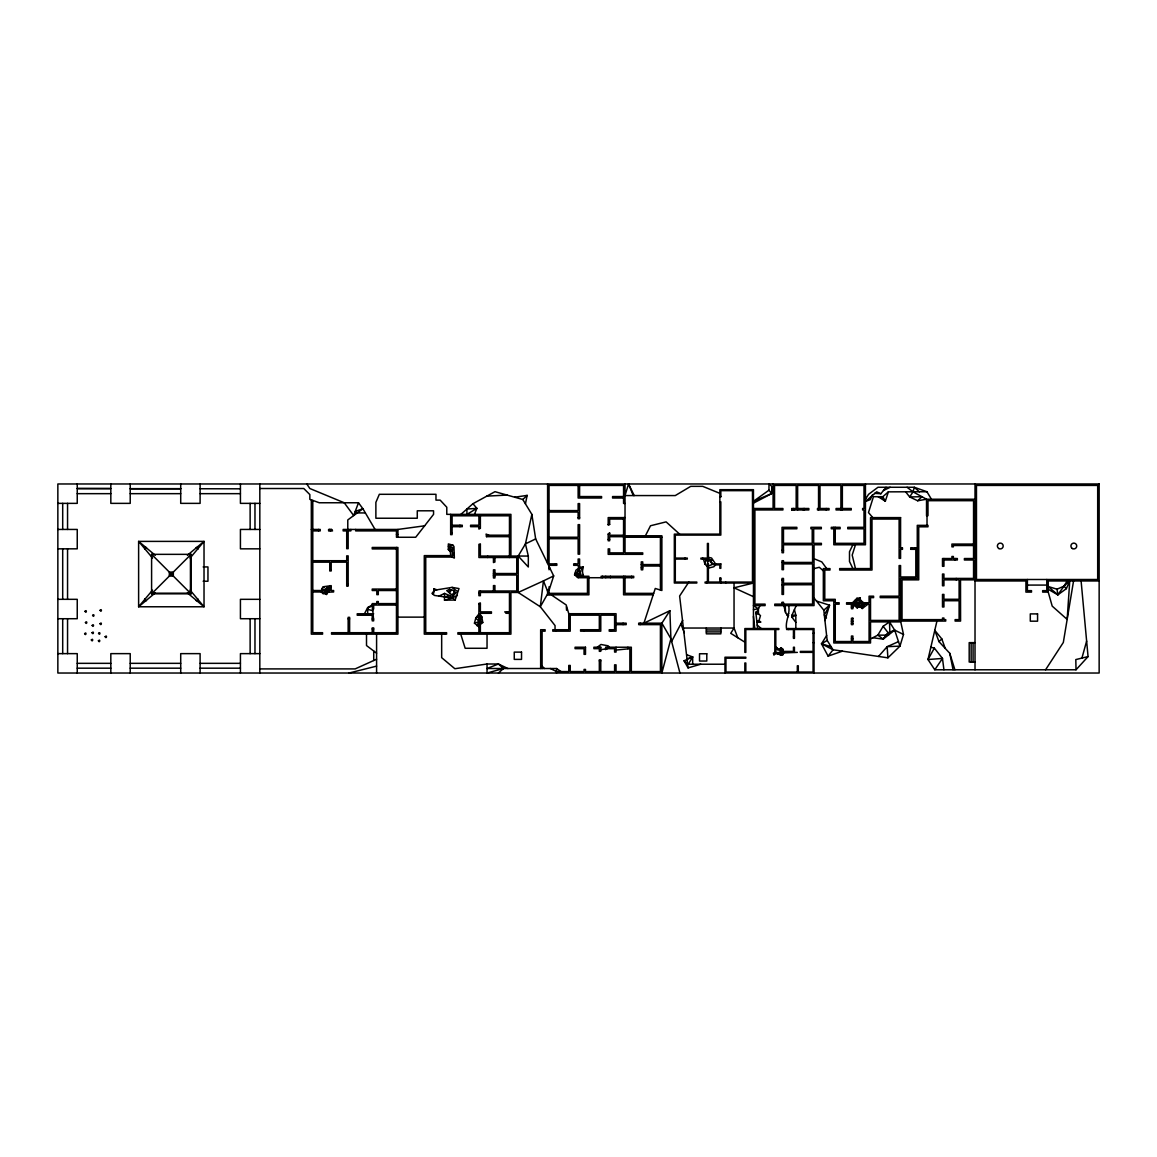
<?xml version="1.0" encoding="UTF-8"?>
<svg xmlns="http://www.w3.org/2000/svg" width="1157" height="1157" viewBox="0 0 1157 1157"><rect width="100%" height="100%" fill="white"/><g stroke="black" fill="none" stroke-linecap="round" stroke-linejoin="round"><path stroke-width="1.5" d="M453.139 596.144L446.703 590.576L449.552 589.434L453.37 590.374L455.815 592.688L453.139 596.144L454.267 591.213M455.164 600.049L444.49 600.136L444.563 593.411L449.798 595.595L455.164 600.049L458.996 588.566L452.098 587.38L434.526 590.2L431.98 593.44L434.526 595.45L452.098 598.039L457.377 595.45M700.752 664.219L688.068 667.907L679.622 596.014L688.834 582.058M1048.228 589.318L1057.831 594.843L1063.948 586.18L1069.748 580.959L1067.159 619.414L1052.205 606.123L1048.228 592.109L1048.228 580.959L1099.15 580.959M858.61 607.006L857.192 607.902L857.279 607.006L852.897 605.342M1073.551 580.959L1063.326 642.468L1045.566 669.787M452.098 550.761L448.338 549.503L448.338 543.92L452.937 545.178L453.978 546.538L454.354 558.079L452.098 557.067L452.72 547.594L450.073 546.784L448.338 549.503L450.652 551.99M582.376 571.5L583.316 566.8L579.599 567.451L581.711 568.55L583.475 576.273M753.453 596.679L734.044 587.814L753.453 583.027L705.09 583.027L705.09 582.058L707.419 582.058L707.419 563.907L708.388 559.062L708.388 543.443L707.419 543.443L707.419 558.093L700.925 558.093L700.925 559.062L708.388 559.062L711.801 560.176L710.89 562.389L713.233 564.11L708.388 566.019M707.419 566.756L704.917 564.023L705.915 559.062M525.437 503.83L527.158 495.384L514.72 497.221M324.915 593.555L326.419 594.481L327.041 593.035M460.891 514.359L472.953 503.7L494.979 491.682L522.79 499.491L531.858 514.359L525.437 543.891L518.191 556.054L518.191 592.456L540.319 606.76L555.042 625.575L555.042 629.726M509.47 613.297L506.39 613.297L506.708 611.851M936.939 621.078L927.986 659.519L934.784 669.787L1076.024 669.787L1088.057 656.597L1081.101 580.959M824.941 620.557L829.555 605.212L816.495 601.062M854.661 600.57L859.68 600.57L860.331 597.909L856.947 598.285L852.535 602.739M478.911 626.704L474.457 623.16L475.816 617.939L478.911 613.933M917.27 547.854L910.733 547.854L910.733 549.315L915.823 549.315L915.823 576.953L900.58 576.953L900.58 565.556L899.119 565.556L899.119 596.188L880.231 596.188L880.231 597.634L899.119 597.634L899.119 620.427L870.527 620.427L870.527 597.634L873.607 597.634L873.607 596.188L869.081 596.188L869.081 602.739L862.601 602.739L862.153 605.979L852.897 604.185L852.897 608.741L851.436 608.741L851.436 604.185L846.591 604.185L846.591 602.739L854.126 602.739L857.004 603.535L857.525 605.068M1081.925 658.087L1086.625 641.094M759.021 620.586L760.655 622.047L756.837 621.598L759.021 620.586L760.482 615.567L755.781 611.923L757.604 628.555M568.767 613.716L616.045 613.716L616.045 631.172L609.218 631.172L609.218 629.726L614.598 629.726L614.598 615.177L600.772 615.177L600.772 631.172L580.583 631.172L580.583 629.726L599.326 629.726L599.326 615.177L570.227 615.177L570.227 631.172L552.786 631.172L552.786 629.726L568.767 629.726L568.767 613.716L566.192 604.952L549.04 593.353L587.467 593.353L587.467 577.719L578.138 577.719L574.566 574.855L575.955 570.17L578.138 568.694M433.253 594.438L434.526 590.2L433.759 588.711L436.956 589.81M474.457 623.16L480.372 621.309L481.76 616.724L480.372 614.888M860.49 607.006L862.225 608.524L864.626 604.185L862.153 605.328L861.719 604.185L869.081 604.185L869.081 641.528L852.897 641.528L852.897 636.032L851.436 636.032L851.436 641.528L835.253 641.528L835.253 604.185L839.129 604.185L839.129 602.739L835.253 602.739L835.253 599.326L824.782 599.326L824.782 570.039L829.988 570.039L829.988 568.579L823.336 568.579L823.336 600.787L833.807 600.787L833.807 642.974L870.527 642.974L870.527 621.888L900.58 621.888L900.58 578.413L917.27 578.413L917.27 525.35L927.986 525.35L927.986 526.811L918.73 526.811L918.73 579.859L902.026 579.859L902.026 619.631L942.492 619.631L942.492 618.04L943.938 618.04L943.938 619.631L945.732 619.631L945.732 621.078L900.58 621.078L903.501 634.455L899.972 646.127L887.911 657.827L833.04 649.771L821.513 643.827L826.619 635.526M634.238 495.572L628.526 483.973L625.026 495.572L675.269 495.572L690.729 486.345L702.718 486.345L719.856 493.345M580.322 572.657L581.537 576.273L576.591 572.975L578.138 575.029L579.599 575.029L580.322 572.657L579.599 570.17L578.138 570.17L576.591 572.975L578.138 576.374M480.372 624.346L482.773 622.524L481.76 616.724L478.911 616.464L475.816 617.939L478.911 621.309L480.372 619.429L479.649 618.966L477.118 625.85M855.471 544.773L852.188 555.114L855.471 568.579M531.858 514.359L535.662 538.916L553.682 575.926L549.04 590.258L547.594 590.258L547.594 594.814L588.913 594.814L588.913 576.273L579.599 576.273L579.599 559.019L578.138 559.019L578.138 563.864L573.698 563.864L573.698 565.325L578.138 565.325L579.599 575.029M931.428 499.231L926.931 491.739L888.359 491.855L885.336 501.198L878.134 496.7M775.797 652.374L773.397 653.155L773.946 654.804L774.828 652.374L774.828 629.524L745.817 629.524L745.817 652.374L744.848 652.374L744.848 628.555L778.835 628.555L778.835 629.524L775.797 629.524L775.797 652.374L777.837 653.127L797.332 652.374M259.819 488.514L303.77 488.514L309.845 494.574L309.845 499.332L319.274 502.76L358.482 502.76L353.695 515.559L344.222 502.76L309.845 488.514L306.793 483.973M788.64 605.588C790.52 614.049 784.822 621.193 786.673 629.524L793.456 629.524L793.456 638.389L794.425 638.389L794.425 629.524L813.067 629.524L813.067 651.405L800.34 651.405L800.34 652.374L813.067 652.374L813.067 672.058L745.817 672.058L745.817 663.004L744.848 663.004L744.848 672.058L725.945 672.058L725.945 658.188L745.817 658.188L745.817 657.219L724.976 657.219L724.976 673.027M783.882 652.374L782.971 654.631L781.279 655.267L777.171 653.56M321.357 590.518L322.861 586.816L331.191 585.63L331.191 590.518L333.621 590.518L333.621 591.979L325.117 592.268L323.671 590.041L326.65 588.103L329.268 588.913L329.745 590.518L323.671 590.041M474.428 514.359L476.886 508.386L472.953 503.7M872.364 494.892L870.31 499.622L865.45 501.516L876.688 491.826L880.882 493.735L886.031 487.271M1067.159 580.959L1063.948 586.18L1057.035 589.202L1048.228 586.527L1057.831 594.843L1066.364 588.667L1069.748 580.959M795.828 622.408L791.966 617.216L791.966 615.206L796.218 605.588M453.978 553.22L452.098 557.067L425.733 557.067L425.733 632.705L446.616 632.705L446.616 634.152L424.286 634.152L424.286 555.62L450.652 555.62L450.073 546.784M852.897 544.773L849.498 551.73L849.498 561.521L852.897 568.579M645.418 535.778L650.509 525.755L666.114 521.879L679.622 534.129M671.639 641.47L682.717 620.34M364.441 613.788L367.68 607.613L372.221 604.937M930.835 647.284L934.35 648.108L927.986 659.519L942.478 658.434L943.938 669.787M548.23 592.803L540.319 606.76L543.443 580.901L553.682 575.926M582.506 576.273L583.2 575.072M760.062 605.588L755.955 613.586L758.717 614.005M692.667 664.219L692.667 656.945L684.062 660.792L688.299 664.219L692.667 656.945L687.113 654.891M878.51 656.453L887.144 646.691L899.972 646.127L894.694 630.146L889.502 621.888L883.138 626.313L877.845 635.135L870.527 638.895M861.719 604.185L862.601 602.739L860.143 603.491L855.341 601.654L854.126 602.739L854.358 605.024M865.45 499.231L868.574 494.328L877.975 487.271L914.29 487.271L926.931 491.739M669.889 610.694L661.876 623.175L661.876 673.027L670.915 638.736L669.889 610.694L643.914 623.175L655.267 588.465L661.876 590.504L661.876 535.778L625.026 535.778L625.026 483.973M450.652 550.761L452.72 547.594M934.784 669.787L942.478 658.434L934.35 648.108M451.461 589.896L449.552 592.659L449.552 589.434M330.584 530.904L331.64 529.443L332.551 530.904L328.617 530.904L328.617 529.443L331.64 529.443M872.797 637.724L883.167 639.141L888.128 632.778L894.694 630.146L903.501 634.455M144.726 598.964L144.741 600.657L146.476 600.657M197.905 549.213L197.905 547.507L196.184 547.507M827.168 640.414L821.513 643.827L828.108 656.135L833.04 649.771L827.168 640.414L823.784 610.173L814.036 597.981M886.088 635.135L877.845 635.135L883.167 639.141L888.128 632.778L883.138 626.313M152.522 590.157L138.623 606.774L204.022 606.774L204.022 541.389L138.623 541.389L138.623 606.774L155.255 592.89M190.124 558.021L204.022 541.389L187.391 555.288M863.108 604.185L862.153 605.328L852.897 604.185M367.68 608.466L368.707 607.309M859.637 601.973L858.74 602.956L861.112 603.187L859.637 601.973L854.502 604.287L854.126 602.739M581.711 568.55L583.316 566.8M715.561 564.876L713.826 566.756L708.388 568.13M151.596 593.816L169.327 576.085L173.319 576.085L191.05 593.816L191.05 554.348L151.596 554.348L151.596 593.816L191.05 593.816M151.596 554.348L169.327 572.079L173.319 572.079L191.05 554.348M788.64 613.499L787.107 615.032L788.64 615.466M919.439 491.855L914.29 487.271L913.047 491.855L909.662 496.946L917.689 500.764L921.898 496.7L909.662 496.946L905.671 491.855M623.565 536.689L609.652 536.689L609.652 540.767L608.192 540.767L608.192 534.1L609.652 532.712L609.652 535.243L623.565 535.243M522.79 499.491L527.158 495.384M857.279 607.006L861.632 607.006L864.626 604.185M779.543 649.135L781.091 647.703L783.014 649.352L783.014 651.405L775.797 647.877M938.949 641.585L941.827 638.939L934.784 630.348L938.949 641.585L949.767 653.3L954.901 669.787M498.421 673.027L503.454 668.515L498.421 664.002L487.039 664.002L454.846 668.717L441.67 657.668L441.67 634.152M872.797 517.613L868.488 512.565L873.448 496.7L882.82 496.7L888.359 491.855M753.453 609.681L758.211 608.756L753.453 605.588L765.095 605.588L765.095 604.128L754.899 604.128L754.899 509.948L782.913 509.948L782.913 508.487L774.539 508.487L774.539 485.419L796.175 485.419L796.175 508.487L791.706 508.487L791.706 509.948L793.384 508.487L794.121 509.948M858.002 602.667L857.004 603.535L855.341 601.654M823.784 610.173L829.555 605.212L824.334 615.032L826.46 617.896M860.331 597.909L857.178 600.57L856.947 598.285M329.268 588.913L325.117 592.268M322.109 588.667L324.452 586.816M883.167 639.141L894.694 630.146M597.33 647.226L600.96 644.478L608.105 645.808L609.464 647.226M867.952 604.185L862.225 608.524L861.632 607.006M768.971 490.192L753.453 501.314L771.719 493.562L771.719 486.258L768.971 483.973L768.971 490.192L771.719 493.562L753.453 503.15M773.946 654.804L775.797 653.56L782.971 654.631L781.756 652.374L780.657 653.56L781.279 655.267L778.487 653.56M488.746 535.199L486.085 534.042L486.504 536.66L488.746 535.199L509.47 535.199M478.911 619.429L479.649 618.966M720.825 496.396L719.856 497.004L720.825 497.004L720.825 490.655L752.484 490.655L752.484 582.058L708.388 582.058L708.388 563.907L707.419 563.907M321.284 591.979L322.977 593.555L326.129 593.555L328.892 591.979M480.372 515.805L480.372 528.257L478.911 529.082L478.911 526.681L470.595 526.681L470.595 525.22L478.911 525.22L478.911 515.805M783.014 649.352L781.279 650.263L781.091 647.703M600.772 649.67L607.526 648.672M791.966 617.216L795.828 615.206L794.425 609.623M535.662 538.916L525.437 543.891L528.315 556.054L528.315 566.988L518.191 556.054M329.109 529.935L330.121 529.443L328.617 529.863L329.109 530.542M883.456 490.496L890.152 487.271M438.951 596.101L444.563 593.411M376.589 659.215L355.17 668.905L259.819 668.905M623.565 519.059L609.652 519.059L609.652 524.439L608.192 525.09L608.192 517.598L625.026 517.598M898.497 641.629L887.144 646.691L887.911 657.827M451.953 594.409L455.815 592.688M478.911 632.705L478.911 603.506L480.372 602.913L480.372 611.851L491.436 611.851L491.436 613.297L480.372 613.297L480.372 632.705M608.192 534.1L609.652 533.522M828.108 656.135L842.455 651.145M687.591 658.651L692.667 656.945M372.221 606.268L367.68 607.613L367.68 613.788M444.49 600.136L452.098 598.039M503.454 668.515L487.039 673.027L487.039 664.002M814.036 568.622L819.301 567.277L823.336 570.835M444.49 596.911L449.798 595.595M349.038 673.027L376.589 666.128M325.768 594.322L326.824 594.062M1088.057 656.597L1075.808 659.577L1076.024 669.787M448.338 546.249L452.937 545.178M550.298 668.515L556.546 671.581L568.767 671.581L568.767 665.434L570.227 665.434L570.227 671.581L584.054 671.581L584.054 669.426L585.5 669.426L585.5 671.581L599.326 671.581L599.326 659.823L600.772 659.823L600.772 671.581L614.598 671.581L614.598 664.841L616.045 664.841L616.045 671.581L629.871 671.581L629.871 648.672L614.598 650.205M917.689 500.764L926.526 499.231L975.018 499.231M350.846 529.443L350.846 530.904L343.152 530.904L343.152 529.443L397.921 529.443L424.619 525.813M756.924 622.452L760.655 622.047M776.477 652.62L780.903 652.374L779.5 650.234L775.797 649.135L777.302 648.383L777.302 649.583M486.837 496.122L507.084 495.08M782.031 584.791L812.576 584.733L812.576 604.128L774.785 604.128L774.785 605.588L814.036 605.588L814.036 544.773L821.383 544.773L821.383 543.327L813.675 543.327L813.675 528.778L821.311 528.778L821.311 527.317L810.912 527.317L810.912 528.778L812.228 528.778L812.228 543.327L783.477 543.327L783.477 528.778L796.855 528.778L796.855 527.317L782.031 527.317L782.031 552.728L783.477 552.728L783.477 544.773L812.576 544.773L812.576 562.432L782.031 562.432M77.244 488.572L110.826 488.572L77.244 488.514M77.244 493.663L110.826 493.663M130.22 493.663L180.709 493.663M200.103 493.663L240.425 493.663M623.565 496.555L612.574 496.555L612.574 498.016L623.565 498.016M719.856 501.849L720.825 501.849L720.825 535.098L675.298 535.098L675.298 582.058L696.803 582.058L696.803 583.027L674.329 583.027L674.329 534.129L719.856 534.129L719.856 489.686L753.453 489.686L753.453 628.555M57.85 503.367L77.244 503.367L77.244 483.973M259.819 503.367L240.425 503.367L240.425 483.973M625.026 503.44L623.565 503.44L623.565 485.419L549.04 485.419L549.04 569.779M753.453 508.487L773.093 508.487L773.093 483.973M797.636 508.487L808.844 508.487L808.844 509.948L791.706 509.948M818.549 508.487L817.478 508.487L817.478 509.948L829.034 509.948L829.034 508.487L819.995 508.487L819.995 485.419L840.908 485.419L840.908 509.948M840.951 508.487L836.063 508.487L836.063 509.948L851.234 509.948L851.234 508.487L842.354 508.487M549.04 510.599L578.138 510.599L578.138 503.599L579.599 503.599L579.599 518.741L578.138 518.741L578.138 512.059L549.04 512.059M365.366 512.927L357.253 512.927L355.257 511.408L362.908 508.733L375.07 529.443M578.138 517.714L579.599 517.714M608.192 524.439L609.652 524.439M452.098 525.22L462.279 525.22L462.279 526.681L452.098 526.681M833.807 528.778L831.29 528.778L831.29 527.317L840.112 527.317L840.112 528.778L835.253 528.778M57.85 529.443L77.244 529.443L77.244 548.837L57.85 548.837M259.819 529.443L240.425 529.443L240.425 548.837L259.819 548.837M311.32 529.443L320.229 529.443L320.229 530.904L312.78 530.904L312.78 632.705L322.572 632.705L322.572 634.152L311.32 634.152L311.32 499.867M450.652 532.827L452.098 532.827M396.461 534.418L397.921 534.418M486.504 536.66L509.47 536.66M549.04 537.238L578.138 537.238L578.138 524.656L579.599 524.656L579.599 554.174L578.138 554.174L578.138 538.699L549.04 538.699M623.565 537.238L661.876 537.238M608.192 539.379L609.652 539.379M973.558 544.065L951.922 544.065L951.922 546.856L953.368 546.856L953.368 545.525L973.558 545.525M396.461 548.924L372.221 548.924L372.221 547.463L397.921 547.463L397.921 634.152L331.553 634.152L331.553 632.705L396.461 632.705L396.461 547.463M782.031 550.269L783.477 550.269M509.47 556.054L480.372 556.054L480.372 543.848L478.911 544.354L478.911 557.515L516.745 557.515L516.745 573.525L493.46 573.525M528.315 556.054L510.917 556.054L510.917 514.359L446.79 514.359L446.79 507.243L440.166 500.128L435.972 500.128L435.972 494.299L379.337 494.299L375.88 502.369L375.88 518.235L417.272 518.235L417.272 510.801L433.557 510.801L433.557 514.359L415.696 537.267L396.461 537.267L396.461 530.904L355.691 530.904L355.691 529.443M675.298 558.093L687.301 558.093L687.301 559.062L675.298 559.062M943.938 559.988L957.36 559.988L957.36 558.527L953.368 558.527L953.368 556.474L951.922 556.474L951.922 558.527L942.492 558.527L942.492 566.294L943.938 566.294L943.938 558.527M312.78 560.711L346.71 560.711L346.71 555.866L348.156 555.866L348.156 586.02L346.71 586.02L346.71 562.172L331.191 562.172L331.191 570.965L329.745 570.965L329.745 562.172L312.78 562.172M549.04 563.864L556.835 563.864L556.835 565.325L549.04 565.325M641.267 564.573L660.416 564.573M660.416 566.019L642.728 566.019L642.728 569.822L641.267 569.822L641.267 561.868L642.728 561.868L642.728 564.573M203.155 566.93L207.956 566.93L207.956 581.233L203.155 581.233M641.267 567.769L642.728 567.769M549.04 568.174L549.908 568.174M329.745 569.808L331.191 569.808M493.46 574.986L516.745 574.986L516.745 590.996L478.911 590.996L478.911 595.696L480.372 595.696L480.372 590.996M493.46 575.853L494.921 575.853M588.913 577.719L623.565 577.719M625.026 577.719L633.718 577.719L633.718 576.273L601.134 576.273L601.134 577.719M719.856 578.963L720.825 578.963M975.018 579.859L960.512 579.859L960.57 621.078L955.118 621.078L955.118 619.631L959.11 619.631L959.11 600.729L943.938 600.729L943.938 606.991L942.492 606.991L942.492 594.423L943.938 594.423L943.938 599.268L959.11 599.268L959.11 579.859L943.938 579.859L943.938 585.76L942.492 585.76L942.492 574.046L943.938 574.046L943.938 578.413L973.558 578.413L973.558 559.988L964.403 559.988L964.403 558.527L973.558 558.527L973.558 500.692L927.986 500.692L927.986 515.66L926.526 515.66L926.526 499.231L913.047 491.855L907.059 487.271M782.031 580.149L783.477 580.149M975.018 580.959L1025.926 580.959L1025.926 592.109L1031.509 592.109L1031.509 590.649L1027.387 590.649L1027.387 579.498M346.71 584.068L348.156 584.068M1027.387 585.08L1046.781 585.08M346.71 585.529L348.156 585.529M329.745 587.062L331.191 587.062M396.461 589.072L372.221 589.072L372.221 590.518L376.82 590.518L376.82 594.64L378.281 594.64L378.281 590.518L396.461 590.518M312.78 590.518L322.47 590.518L322.977 593.555M312.78 591.979L322.47 591.979L323.844 593.555M1048.228 592.109L1042.659 592.109L1042.659 590.649L1046.781 590.649L1046.781 579.498M480.372 592.456L509.47 592.456L509.47 632.705L457.897 632.705L457.897 634.152L510.917 634.152L510.917 592.456L518.191 592.456L543.443 580.901L547.623 591.314M152.203 593.194L190.442 593.194L190.442 554.97M478.911 593.353L480.372 593.353M653.676 593.353L625.026 593.353L625.026 576.273M653.199 594.814L623.565 594.814L623.565 576.273M57.85 599.326L77.244 599.326L77.244 618.72L57.85 618.72M259.819 599.326L240.425 599.326L240.425 618.72L259.819 618.72M376.82 602.652L378.281 602.652M782.031 603.187L783.477 603.187M396.461 603.607L378.281 603.607L378.281 601.539L376.82 601.539L376.82 603.607L372.221 603.607L373.668 620.846L372.221 620.846L372.221 615.235L357.224 615.235L357.224 613.788L373.668 613.788M396.461 605.053L373.668 605.053L373.668 608.944L372.221 608.944M851.436 605.921L852.897 605.921M851.436 607.338L852.897 607.338M509.47 611.851L504.77 611.851L506.39 613.297M791.966 615.206L795.828 615.206L795.828 628.555M397.921 617.129L424.286 617.129M348.156 618.879L349.616 618.879M372.221 618.995L373.668 618.995M851.436 621.251L852.897 621.251M616.045 623.175L626.183 623.175L626.183 624.635L616.045 624.635M851.436 623.652L852.897 623.652M683.686 628.034L734.044 628.034L737.79 637.753M786.673 628.555L814.036 628.555L814.036 673.027M372.221 628.974L373.668 628.974M706.32 629.972L720.869 629.972M706.32 631.91L720.869 631.91M813.067 633.298L814.036 633.298M793.456 636.9L794.425 636.9M851.436 638.78L852.897 638.78M813.067 642.627L814.036 642.627M975.018 642.641L969.19 642.641L969.19 662.035L975.018 662.035M775.797 646.965L777.663 648.513M605.632 648.672L614.598 648.672L614.598 652.071L616.045 652.071L616.045 647.226M780.903 651.405L793.456 651.405L793.456 647.24L794.425 647.24L794.425 652.374M57.85 653.633L77.244 653.633L77.244 673.027M259.819 653.633L240.425 653.633L240.425 673.027M599.326 660.835L600.772 660.835M77.244 663.337L110.826 663.337M130.22 663.337L180.709 663.337M200.103 663.337L240.425 663.337M688.299 664.219L724.976 664.219M568.767 666.808L570.227 666.808M77.244 668.182L110.826 668.182M130.22 668.182L180.709 668.182M200.103 668.182L240.425 668.182M561.058 671.581L556.546 668.515L487.039 668.515L498.421 664.002L507.937 668.515M200.103 488.746L240.425 488.818M874.518 493.359L880.882 493.735M574.566 574.855L576.012 575.029L577.386 577.112M856.151 606.572L859.463 607.006M708.388 557.37L711.555 558.007L715.561 563.907M367.68 609.32L372.756 610.722M821.513 643.827L831.102 646.691M578.876 575.029L577.835 574.61L578.138 575.405M814.036 558.744L821.788 561.897L826.691 568.579M859.68 600.57L863.932 602.739M480.372 621.309L482.773 622.524M327.445 586.816L329.745 588.074M744.848 642.164L730.732 633.327L734.044 628.034L734.044 583.027M478.911 603.506L480.372 604.431M707.91 561.492L706.421 560.538L708.388 559.062L710.89 562.389M478.911 527.288L480.372 528.257M862.153 605.979L861.242 605.979M376.589 653.17L366.509 645.548L366.509 634.152M146.462 547.507L144.741 547.507L144.741 549.213M196.184 600.671L197.905 600.671L197.905 598.95M452.098 587.38L457.377 591.458M155.255 555.288L138.623 541.389L152.522 558.021M187.391 592.89L204.022 606.774L190.124 590.157M757.213 625.069L761.292 628.555M880.202 496.7L885.336 501.198L882.82 496.7M855.804 605.299L854.878 604.388L855.457 605.212M542.098 666.172L544.441 668.515M1063.948 586.18L1066.364 588.667M855.818 606.456L857.192 607.902M860.013 599.239L862.428 601.958M774.828 652.374L775.797 653.56M321.733 589.593L322.47 590.518M358.482 502.76L362.908 508.733L347.78 519.941L347.78 529.443M783.853 605.588L785.545 612.516L788.177 616.739M575.029 573.308L576.012 575.029M684.062 660.792L688.068 667.907M888.128 632.778L888.923 634.643L889.849 632.778L889.502 621.888M628.526 483.973L633.284 495.572M680.88 623.825L684.293 632.792M941.827 638.939L945.197 648.354M460.746 634.152L465.172 648.282L487.039 648.282L487.039 634.152M326.129 593.555L326.419 594.481M703.427 559.062L704.917 564.023M328.53 590.518L328.299 589.708L329.745 590.518L329.745 585.63M326.65 588.103L327.315 591.979M679.94 673.027L670.915 638.736L661.876 623.175L638.693 623.175L638.693 624.635L660.416 624.635L660.416 671.581L631.332 671.581L631.332 647.226L605.632 647.226L605.632 649.67M949.767 653.3L953.079 669.787M1057.035 589.202L1057.831 594.843M753.453 616.45L754.783 628.555M566.323 606.731L566.568 610.26M785.213 605.588L785.545 612.516M975.018 483.973L975.018 669.787M973.066 642.641L973.066 662.035M971.128 642.641L971.128 662.035M956.203 578.413L956.203 579.859M955.046 558.527L955.046 559.988M927.017 515.66L927.017 525.35M914.811 547.854L914.811 549.315M911.47 547.854L911.47 549.315M901.636 547.854L901.636 549.315M865.45 483.973L865.45 544.773L833.807 544.773L833.807 527.317M842.354 509.948L842.354 485.419L864.004 485.419L864.004 508.487L862.63 508.487L862.63 509.948L864.004 509.948L864.004 527.317L847.763 527.317L847.763 528.778L864.004 528.778L864.004 543.327L835.253 543.327L835.253 527.317M826.243 508.487L826.243 509.948M818.549 509.948L818.549 485.419L797.636 485.419L797.636 509.948M804.491 508.487L804.491 509.948M803.233 508.487L803.233 509.948M798.301 672.058L798.301 665.796L797.332 665.796L797.332 672.058M788.394 628.555L788.394 629.524M783.477 562.432L783.477 560.711L782.031 560.711L782.031 569.678L783.477 569.678L783.477 563.878L812.576 563.878L812.576 583.273L783.477 583.273L783.477 578.428L782.031 578.428L782.031 594.423L783.477 594.423L783.477 584.733M783.477 604.128L783.477 602.262L782.031 602.262L782.031 604.128M758.428 608.394L758.428 613.745M725.67 582.058L725.67 583.027M720.869 628.034L720.869 633.848L706.32 633.848L706.32 628.034M720.825 583.027L720.825 577.806L719.856 577.806L719.856 582.058M712.423 563.155L712.423 564.327M706.681 582.058L706.681 583.027M702.747 558.093L702.747 559.062M685.016 558.093L685.016 559.062M660.416 537.238L660.416 590.056M640.197 623.175L640.197 624.635M631.606 576.273L631.606 577.719M627.889 647.226L627.889 648.672M625.026 537.238L625.026 552.872L642.728 552.872L642.728 554.333L608.192 554.333L608.192 548.895L609.652 548.895L609.652 552.872L623.565 552.872L623.565 517.598M623.073 623.175L623.073 624.635M611.388 629.726L611.388 631.172M610.404 576.273L610.404 577.719M605.762 576.273L605.762 577.719M602.464 576.273L602.464 577.719M583.866 629.726L583.866 631.172M579.599 485.419L579.599 496.555L601.582 496.555L601.582 498.016L578.138 498.016L578.138 485.419M578.138 575.029L578.138 577.719M574.957 563.864L574.957 565.325M556.546 668.515L556.546 673.027M555.765 629.726L555.765 631.172M555.548 563.864L555.548 565.325M549.04 586.801L549.04 594.814M547.594 483.973L547.594 563.43M542.098 668.515L542.098 631.172L545.106 631.172L545.106 629.726L540.652 629.726L540.652 668.515M509.47 557.515L509.47 515.805L452.098 515.805L452.098 534.65L450.652 534.65L450.652 514.359M494.921 557.515L494.921 562.013L493.46 562.562L493.46 557.515M494.921 573.525L494.921 569.822L493.46 569.822L493.46 577.979L494.921 577.979L494.921 574.986M494.921 590.996L494.921 585.587L493.46 585.587L493.46 590.996M487.647 556.054L487.647 557.515M460.457 632.705L460.457 634.152M459.936 525.22L459.936 526.681M444.606 632.705L444.606 634.152M433.759 588.711L433.759 591.184M397.921 529.443L397.921 537.267M376.589 634.152L376.589 673.027M373.668 632.705L373.668 627.904L372.221 627.904L372.221 632.705M373.725 651.001L373.725 660.517M349.616 632.705L349.616 617.332L348.156 617.332L348.156 632.705M348.156 530.904L348.156 548.693L346.71 548.693L346.71 530.904M318.537 529.443L318.537 530.904M312.78 500.403L312.78 529.443M259.819 483.973L259.819 673.027M254.974 503.367L254.974 529.443M254.974 618.72L254.974 653.633M250.129 503.367L250.129 529.443M250.129 618.72L250.129 653.633M200.103 483.973L200.103 503.367L180.709 503.367L180.709 483.973M200.103 673.027L200.103 653.633L180.709 653.633L180.709 673.027M173.319 572.079L173.319 576.085M169.327 572.079L169.327 576.085M130.22 483.973L130.22 503.367L110.826 503.367L110.826 483.973M130.22 673.027L130.22 653.633L110.826 653.633L110.826 673.027M67.554 503.367L67.554 529.443M67.554 548.837L67.554 599.326M67.554 618.72L67.554 653.633M62.695 503.367L62.695 529.443M62.695 548.837L62.695 599.326M62.695 618.72L62.695 653.633M84.996 611.33C86.37 614.41 87.223 608.813 84.996 611.33M84.635 633.631C85.994 636.697 86.862 631.115 84.635 633.631M85.444 622.48C86.804 625.547 87.672 619.964 85.444 622.48M91.345 639.937C92.705 643.017 93.572 637.42 91.345 639.937M92.17 625.431C93.543 628.497 94.411 622.9 92.17 625.431M92.054 632.72C93.428 635.786 94.281 630.203 92.054 632.72M92.603 615.379C93.977 618.46 94.845 612.863 92.603 615.379M98.403 640.776C99.762 643.856 100.63 638.259 98.403 640.776M98.562 633.342C99.921 636.422 100.789 630.825 98.562 633.342M100.066 610.332C101.426 613.398 102.293 607.801 100.066 610.332M99.994 623.666C101.368 626.732 102.235 621.15 99.994 623.666M105.142 636.683C106.516 639.749 107.37 634.152 105.142 636.683M476.886 508.386L466.922 514.359L466.922 509.022L476.886 508.386M1099.15 483.973L57.85 483.973L57.85 673.027L1099.15 673.027L1099.15 483.973M1097.689 485.419L976.465 485.419L976.465 579.498L1097.689 579.498L1097.689 485.419M180.709 488.702L130.22 488.702L180.709 488.702M900.58 517.613L870.527 517.613L870.527 568.579L839.678 568.579L839.678 570.039L871.988 570.039L871.988 519.059L899.119 519.059L899.119 558.368L900.58 558.368L900.58 549.315L902.489 549.315L902.489 547.854L900.58 547.854L900.58 517.613M720.825 563.907L713.956 563.907L713.956 564.876L719.856 564.876L719.856 568.318L720.825 568.318L720.825 563.907M172.292 573.12L170.354 573.12L170.354 575.058L172.292 575.058L172.292 573.12M171.815 573.597L170.831 574.566L171.815 573.597M1037.569 613.904L1030.294 613.904L1030.294 621.179L1037.569 621.179L1037.569 613.904M852.897 618.228L851.436 618.228L851.436 624.65L852.897 624.65L852.897 618.228M585.5 647.226L575.072 647.226L575.072 648.672L584.054 648.672L584.054 654.341L585.5 654.341L585.5 647.226M600.772 647.226L593.888 647.226L593.888 648.672L599.326 648.672L599.326 651.319L600.772 651.319L600.772 647.226M521.532 652.114L514.258 652.114L514.258 659.389L521.532 659.389L521.532 652.114M706.797 653.763L699.522 653.763L699.522 661.037L706.797 661.037L706.797 653.763M1072.365 548.534A2.907 2.907 0 0 0 1076.733 546.017A2.907 2.907 0 0 0 1072.365 543.501A2.907 2.907 0 0 0 1072.365 548.534M998.824 548.534A2.907 2.907 0 0 0 1003.191 546.017A2.907 2.907 0 0 0 998.824 543.501A2.907 2.907 0 0 0 998.824 548.534"/></g></svg>
